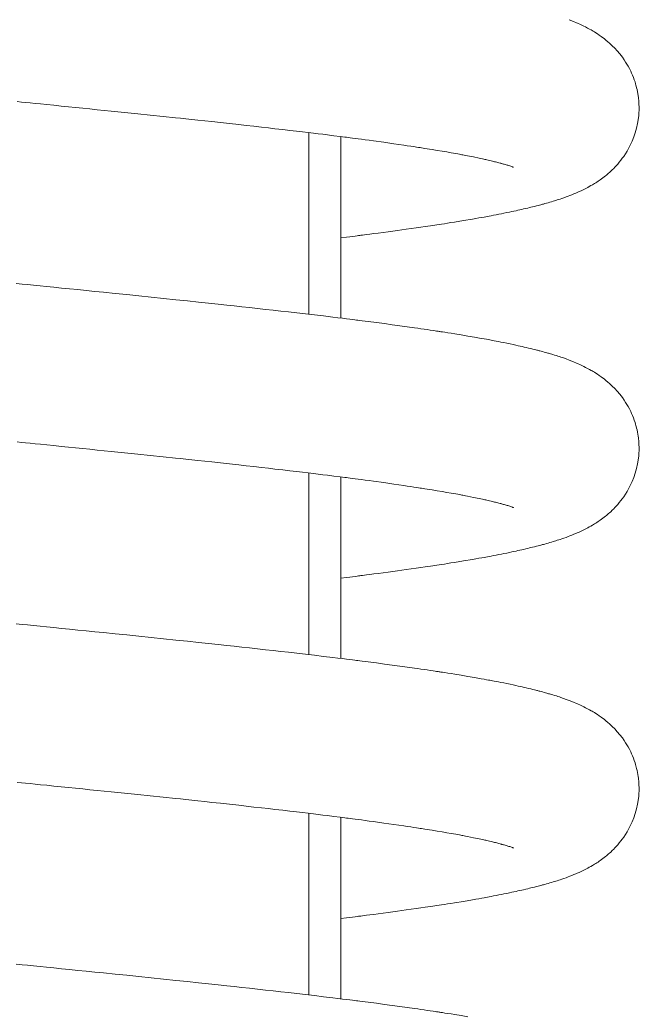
# Model space of a CAD drawing. Extents: x 104.2 to 172.2, y 134.1 to 160.6.
# Drawn here: x 150.237 to 151.456, y 139.186 to 141.148 of the extents above; entities that cross this region are included whole.
import ezdxf

# ---------------------------------------------------------------- set-up
doc = ezdxf.new("R2010")
doc.units = 0
doc.header["$LTSCALE"] = 0.5
doc.header["$MEASUREMENT"] = 0
doc.layers.add('AM_5', color=3, linetype='CONTINUOUS', lineweight=15)

msp = doc.modelspace()

# ---------------------------------------------------------------- linework, layer by layer
at = {"layer": 'AM_5', "color": 0, "ltscale": 0.75}
for p, q in [((150.80598, 140.5683), (150.80598, 140.92604)), ((150.80598, 139.89794), (150.80598, 140.25568)), ((150.80598, 139.22757), (150.80598, 139.58531))]:
    msp.add_line(p, q, dxfattribs=at)
at = {"layer": 'AM_5', "color": 0, "ltscale": 0.75, "flags": 128}
for points in [[(151.31803, 141.14848), (151.32317, 141.14648), (151.32783, 141.14459), (151.33133, 141.14312), (151.33562, 141.14125), (151.33949, 141.1395), (151.34321, 141.13776), (151.34695, 141.13595), (151.3506, 141.13411), (151.35452, 141.13206), (151.35813, 141.13009), (151.36142, 141.12823), (151.36321, 141.12719), (151.36537, 141.12591), (151.36787, 141.12439), (151.3707, 141.12261), (151.37376, 141.12062), (151.37747, 141.11812), (151.38092, 141.11568), (151.3841, 141.11334), (151.38684, 141.11125), (151.38915, 141.10943), (151.39122, 141.10775), (151.39356, 141.10579), (151.39814, 141.10178), (151.403, 141.09723), (151.40795, 141.09224), (151.41288, 141.08687), (151.41785, 141.08099), (151.42288, 141.07447), (151.42635, 141.06956), (151.42927, 141.06515), (151.43183, 141.06101), (151.43428, 141.05678), (151.43677, 141.0522), (151.43943, 141.04688), (151.44117, 141.04313), (151.44291, 141.03911), (151.44463, 141.03483), (151.4463, 141.03031), (151.44782, 141.0258), (151.44899, 141.02203), (151.44969, 141.01959), (151.45032, 141.01729), (151.45106, 141.01435), (151.4519, 141.01074), (151.45276, 141.00661), (151.45346, 141.0028), (151.4541, 140.99871), (151.45455, 140.99541), (151.45485, 140.99282), (151.45513, 140.98997), (151.45541, 140.98646), (151.45565, 140.98232), (151.4558, 140.97649), (151.45575, 140.97048), (151.4555, 140.96481), (151.45513, 140.96003), (151.45408, 140.95114), (151.45289, 140.94407), (151.45093, 140.93511), (151.44827, 140.92564), (151.44548, 140.91744), (151.44233, 140.90955), (151.4379, 140.90002), (151.4323, 140.8898), (151.42879, 140.88413), (151.42558, 140.87934), (151.42278, 140.87543), (151.41998, 140.87172), (151.41694, 140.86791), (151.41377, 140.86417), (151.41072, 140.86074), (151.40843, 140.85828), (151.4059, 140.85567), (151.40305, 140.85284), (151.39991, 140.84986), (151.39767, 140.84782), (151.3958, 140.84616), (151.39431, 140.84487), (151.39303, 140.84378), (151.3915, 140.8425), (151.38954, 140.8409), (151.38713, 140.839), (151.38433, 140.83685), (151.38164, 140.83486), (151.37917, 140.8331), (151.37694, 140.83155), (151.37497, 140.8302), (151.37266, 140.82867), (151.37045, 140.82725), (151.36835, 140.82593), (151.36634, 140.8247), (151.36407, 140.82334), (151.36111, 140.82161), (151.35776, 140.81973), (151.35467, 140.81805), (151.35203, 140.81665), (151.34969, 140.81545), (151.34725, 140.81422), (151.34467, 140.81296), (151.34191, 140.81164), (151.33785, 140.80977), (151.33398, 140.80805), (151.33117, 140.80684), (151.3275, 140.80529), (151.32338, 140.80362), (151.31964, 140.80216), (151.31604, 140.80079), (151.31202, 140.7993), (151.30793, 140.79784), (151.30397, 140.79646), (151.30036, 140.79525), (151.29756, 140.79432), (151.29481, 140.79343), (151.29211, 140.79257), (151.28942, 140.79173), (151.28667, 140.79089), (151.28355, 140.78994), (151.28014, 140.78894), (151.27662, 140.78792), (151.27338, 140.787), (151.27043, 140.78618), (151.26779, 140.78546), (151.26583, 140.78493), (151.26409, 140.78446), (151.26215, 140.78394), (151.25977, 140.78331), (151.25694, 140.78257), (151.25364, 140.78173), (151.24967, 140.78072), (151.24613, 140.77984), (151.24303, 140.77908), (151.24037, 140.77844), (151.23676, 140.77757), (151.23261, 140.77659), (151.22851, 140.77564), (151.22473, 140.77478), (151.221, 140.77394), (151.21727, 140.77311), (151.2136, 140.7723), (151.20961, 140.77143), (151.20537, 140.77053), (151.2006, 140.76952), (151.19529, 140.76842), (151.18955, 140.76725), (151.18476, 140.76628), (151.17976, 140.76529), (151.17454, 140.76427), (151.16931, 140.76327), (151.16464, 140.76238), (151.16059, 140.76162), (151.15719, 140.76099), (151.1544, 140.76047), (151.15058, 140.75977), (151.146, 140.75894), (151.14065, 140.75798), (151.13449, 140.7569), (151.12761, 140.7557), (151.11009, 140.75273), (151.09248, 140.74986), (151.08555, 140.74876), (151.07876, 140.74769), (151.07252, 140.74672), (151.06687, 140.74586), (151.0621, 140.74513), (151.05788, 140.7445), (151.054, 140.74391), (151.04977, 140.74328), (151.04511, 140.74259), (151.04, 140.74184), (151.03444, 140.74102), (151.02608, 140.73981), (151.01706, 140.73851), (151.00743, 140.73714), (150.99717, 140.7357), (150.98896, 140.73456), (150.98038, 140.73337), (150.97141, 140.73215), (150.96204, 140.73088), (150.95227, 140.72957), (150.94252, 140.72828), (150.93377, 140.72713), (150.92607, 140.72613), (150.91946, 140.72527), (150.91501, 140.7247), (150.91126, 140.72422), (150.90822, 140.72383), (150.90589, 140.72353), (150.90374, 140.72326), (150.90097, 140.72291), (150.89689, 140.72239), (150.89193, 140.72177), (150.88614, 140.72104), (150.8802, 140.7203), (150.86848, 140.71885)], [(151.20858, 140.85774), (151.20856, 140.85775), (151.20819, 140.85791), (151.20746, 140.8582), (151.20639, 140.85861), (151.20492, 140.85916), (151.20308, 140.85981), (151.20123, 140.86043), (151.19929, 140.86106), (151.19718, 140.86172), (151.19589, 140.86212), (151.19426, 140.86261), (151.19228, 140.8632), (151.19037, 140.86375), (151.1887, 140.86422), (151.18726, 140.86463), (151.18599, 140.86498), (151.18478, 140.86531), (151.1836, 140.86563), (151.18207, 140.86604), (151.18006, 140.86658), (151.178, 140.86712), (151.17562, 140.86773), (151.17332, 140.86831), (151.17119, 140.86884), (151.16923, 140.86933), (151.16741, 140.86977), (151.1645, 140.87047), (151.16154, 140.87117), (151.1586, 140.87186), (151.15612, 140.87243), (151.15405, 140.8729), (151.15227, 140.8733), (151.15014, 140.87377), (151.14757, 140.87434), (151.14452, 140.87501), (151.14099, 140.87577), (151.13004, 140.87805), (151.11787, 140.88049), (151.11426, 140.88119), (151.11121, 140.88178), (151.10873, 140.88225), (151.10681, 140.88261), (151.10478, 140.88299), (151.10238, 140.88344), (151.09905, 140.88406), (151.09517, 140.88477), (151.09075, 140.88557), (151.08609, 140.8864), (151.0774, 140.88793), (151.06826, 140.8895), (151.05864, 140.89111), (151.04861, 140.89275), (151.04328, 140.8936), (151.03852, 140.89436), (151.03433, 140.89502), (151.03073, 140.89558), (151.02775, 140.89604), (151.02508, 140.89646), (151.02183, 140.89696), (151.01748, 140.89762), (151.01231, 140.89841), (151.00629, 140.89932), (150.99949, 140.90033), (150.99248, 140.90137), (150.97316, 140.90418), (150.95328, 140.907), (150.93285, 140.90982), (150.92468, 140.91093), (150.91682, 140.91199), (150.90957, 140.91296), (150.90297, 140.91383), (150.89703, 140.91462), (150.89175, 140.91531), (150.88717, 140.91591), (150.88327, 140.91641), (150.87998, 140.91684), (150.87637, 140.9173), (150.87222, 140.91783), (150.86751, 140.91843), (150.85522, 140.91999), (150.84218, 140.92162), (150.83332, 140.92272), (150.82413, 140.92384), (150.81462, 140.925), (150.80455, 140.92621), (150.79343, 140.92754), (150.78147, 140.92895), (150.76846, 140.93047), (150.75436, 140.9321), (150.73912, 140.93385), (150.72609, 140.93534), (150.71229, 140.93691), (150.69771, 140.93855), (150.68257, 140.94025), (150.66781, 140.94189), (150.64928, 140.94395), (150.63169, 140.94588), (150.61508, 140.94769), (150.60089, 140.94923), (150.58757, 140.95066), (150.57512, 140.952), (150.56358, 140.95323), (150.55295, 140.95436), (150.54306, 140.9554), (150.51889, 140.95794), (150.49315, 140.96063), (150.46882, 140.96314), (150.44322, 140.96576), (150.41638, 140.96849), (150.38885, 140.97127), (150.37492, 140.97268), (150.36088, 140.9741), (150.34674, 140.97553), (150.3325, 140.97697), (150.31815, 140.97841), (150.30377, 140.97987), (150.29012, 140.98125), (150.27744, 140.98253), (150.2669, 140.98359), (150.25716, 140.98457), (150.24824, 140.98547), (150.24023, 140.98628), (150.23181, 140.98713)], [(150.22973, 140.62898), (150.24129, 140.62781), (150.25208, 140.62672), (150.26361, 140.62556), (150.27656, 140.62425), (150.28949, 140.62295), (150.30358, 140.62153), (150.31876, 140.62), (150.33452, 140.61841), (150.35072, 140.61678), (150.36734, 140.6151), (150.38437, 140.61339), (150.40181, 140.61163), (150.42429, 140.60937), (150.44743, 140.60703), (150.47122, 140.60461), (150.49566, 140.6021), (150.51994, 140.59959), (150.54427, 140.59705), (150.56713, 140.59465), (150.58854, 140.59238), (150.60849, 140.59025), (150.627, 140.58826), (150.64409, 140.58642), (150.65895, 140.5848), (150.67373, 140.58319), (150.68897, 140.58151), (150.70463, 140.57978), (150.72071, 140.578), (150.73537, 140.57636), (150.7504, 140.57467), (150.76603, 140.5729), (150.78228, 140.57105), (150.79915, 140.5691), (150.81661, 140.56706), (150.83464, 140.56492), (150.85312, 140.56269), (150.86316, 140.56146), (150.87205, 140.56037), (150.87981, 140.55941), (150.88646, 140.55858), (150.89201, 140.55788), (150.89648, 140.55732), (150.89926, 140.55697), (150.90232, 140.55658), (150.90619, 140.55609), (150.91088, 140.55549), (150.91636, 140.55479), (150.92264, 140.55398), (150.93867, 140.55189), (150.95448, 140.54979), (150.96989, 140.54772), (150.98489, 140.54567), (150.99952, 140.54363), (151.0139, 140.5416), (151.02015, 140.54071), (151.02635, 140.53981), (151.0325, 140.53892), (151.03861, 140.53803), (151.04466, 140.53713), (151.05033, 140.53629), (151.05413, 140.53572), (151.05738, 140.53524), (151.06008, 140.53483), (151.06223, 140.53451), (151.06384, 140.53426), (151.0654, 140.53402), (151.06895, 140.53348), (151.07354, 140.53278), (151.07915, 140.53191), (151.08574, 140.53087), (151.09328, 140.52967), (151.10588, 140.52762), (151.11876, 140.52547), (151.13187, 140.52322), (151.14518, 140.52086), (151.15101, 140.51981), (151.15574, 140.51894), (151.15928, 140.51829), (151.16181, 140.51781), (151.16442, 140.51732), (151.16732, 140.51677), (151.17048, 140.51617), (151.17451, 140.51539), (151.17894, 140.51453), (151.18394, 140.51354), (151.18949, 140.51242), (151.19559, 140.51118), (151.2021, 140.50982), (151.20786, 140.5086), (151.2131, 140.50747), (151.21779, 140.50644), (151.22191, 140.50552), (151.22578, 140.50464), (151.22959, 140.50377), (151.23371, 140.50281), (151.23819, 140.50175), (151.24263, 140.50067), (151.24646, 140.49973), (151.24969, 140.49893), (151.2525, 140.49822), (151.25428, 140.49777), (151.25595, 140.49734), (151.2575, 140.49694), (151.25897, 140.49655), (151.26077, 140.49608), (151.26305, 140.49548), (151.26578, 140.49474), (151.26888, 140.4939), (151.27168, 140.49313), (151.27404, 140.49247), (151.276, 140.49191), (151.27784, 140.49139), (151.27974, 140.49084), (151.28169, 140.49026), (151.28378, 140.48964), (151.28615, 140.48893), (151.28949, 140.48791), (151.29295, 140.48682), (151.29611, 140.48581), (151.299, 140.48487), (151.30169, 140.48397), (151.30692, 140.48217), (151.31244, 140.4802), (151.31803, 140.47812), (151.32317, 140.47612), (151.32783, 140.47423), (151.33133, 140.47275), (151.33562, 140.47089), (151.33949, 140.46914), (151.34321, 140.4674), (151.34695, 140.46558), (151.3506, 140.46374), (151.35452, 140.46169), (151.35813, 140.45973), (151.36142, 140.45787), (151.36321, 140.45683), (151.36537, 140.45555), (151.36787, 140.45402), (151.3707, 140.45225), (151.37376, 140.45026), (151.37747, 140.44775), (151.38092, 140.44532), (151.3841, 140.44298), (151.38684, 140.44089), (151.38915, 140.43906), (151.39122, 140.43739), (151.39356, 140.43543), (151.39814, 140.43142), (151.403, 140.42687), (151.40795, 140.42188), (151.41288, 140.41651), (151.41785, 140.41063), (151.42288, 140.40411), (151.42635, 140.3992), (151.42927, 140.39479), (151.43183, 140.39065), (151.43428, 140.38642), (151.43677, 140.38184), (151.43943, 140.37652), (151.44117, 140.37277), (151.44291, 140.36874), (151.44463, 140.36446), (151.4463, 140.35995), (151.44782, 140.35544), (151.44899, 140.35166), (151.44969, 140.34923), (151.45032, 140.34693), (151.45106, 140.34398), (151.4519, 140.34038), (151.45276, 140.33625), (151.45346, 140.33244), (151.4541, 140.32835), (151.45455, 140.32505), (151.45485, 140.32246), (151.45513, 140.31961), (151.45541, 140.3161), (151.45565, 140.31195), (151.4558, 140.30612), (151.45575, 140.30012), (151.4555, 140.29445), (151.45513, 140.28967), (151.45408, 140.28077), (151.45289, 140.27371), (151.45093, 140.26475), (151.44827, 140.25527), (151.44548, 140.24707), (151.44233, 140.23919), (151.4379, 140.22966), (151.4323, 140.21943), (151.42879, 140.21376), (151.42558, 140.20897), (151.42278, 140.20506), (151.41998, 140.20135), (151.41694, 140.19755), (151.41377, 140.1938), (151.41072, 140.19037), (151.40843, 140.18791), (151.4059, 140.1853), (151.40305, 140.18248), (151.39991, 140.1795), (151.39767, 140.17745), (151.3958, 140.17579), (151.39431, 140.1745), (151.39303, 140.17342), (151.3915, 140.17214), (151.38954, 140.17054), (151.38713, 140.16864), (151.38433, 140.16649), (151.38164, 140.1645), (151.37917, 140.16273), (151.37694, 140.16118), (151.37497, 140.15984), (151.37266, 140.15831), (151.37045, 140.15689), (151.36835, 140.15557), (151.36634, 140.15433), (151.36407, 140.15297), (151.36111, 140.15125), (151.35776, 140.14936), (151.35467, 140.14769), (151.35203, 140.14629), (151.34969, 140.14508), (151.34725, 140.14386), (151.34467, 140.1426), (151.34191, 140.14128), (151.33785, 140.1394), (151.33398, 140.13768), (151.33117, 140.13647), (151.3275, 140.13493), (151.32338, 140.13326), (151.31964, 140.13179), (151.31604, 140.13043), (151.31202, 140.12894), (151.30793, 140.12748), (151.30397, 140.1261), (151.30036, 140.12488), (151.29756, 140.12396), (151.29481, 140.12307), (151.29211, 140.12221), (151.28942, 140.12136), (151.28667, 140.12052), (151.28355, 140.11958), (151.28014, 140.11858), (151.27662, 140.11756), (151.27338, 140.11664), (151.27043, 140.11582), (151.26779, 140.11509), (151.26583, 140.11456), (151.26409, 140.11409), (151.26215, 140.11358), (151.25977, 140.11295), (151.25694, 140.11221), (151.25364, 140.11136), (151.24967, 140.11036), (151.24613, 140.10948), (151.24303, 140.10872), (151.24037, 140.10807), (151.23676, 140.10721), (151.23261, 140.10623), (151.22851, 140.10528), (151.22473, 140.10441), (151.221, 140.10357), (151.21727, 140.10274), (151.2136, 140.10193), (151.20961, 140.10107), (151.20537, 140.10016), (151.2006, 140.09916), (151.19529, 140.09805), (151.18955, 140.09688), (151.18476, 140.09592), (151.17976, 140.09493), (151.17454, 140.09391), (151.16931, 140.0929), (151.16464, 140.09201), (151.16059, 140.09125), (151.15719, 140.09062), (151.1544, 140.09011), (151.15058, 140.08941), (151.146, 140.08858), (151.14065, 140.08762), (151.13449, 140.08653), (151.12761, 140.08534), (151.11009, 140.08237), (151.09248, 140.0795), (151.08555, 140.0784), (151.07876, 140.07733), (151.07252, 140.07636), (151.06687, 140.07549), (151.0621, 140.07477), (151.05788, 140.07413), (151.054, 140.07355), (151.04977, 140.07292), (151.04511, 140.07223), (151.04, 140.07147), (151.03444, 140.07066), (151.02608, 140.06944), (151.01706, 140.06815), (151.00743, 140.06678), (150.99717, 140.06533), (150.98896, 140.06419), (150.98038, 140.06301), (150.97141, 140.06178), (150.96204, 140.06052), (150.95227, 140.05921), (150.94252, 140.05792), (150.93377, 140.05677), (150.92607, 140.05576), (150.91946, 140.05491), (150.91501, 140.05433), (150.91126, 140.05385), (150.90822, 140.05346), (150.90589, 140.05317), (150.90374, 140.05289), (150.90097, 140.05254), (150.89689, 140.05203), (150.89193, 140.0514), (150.88614, 140.05068), (150.8802, 140.04993), (150.86848, 140.04849)], [(151.20858, 140.18738), (151.20856, 140.18739), (151.20819, 140.18755), (151.20746, 140.18784), (151.20639, 140.18825), (151.20492, 140.1888), (151.20308, 140.18944), (151.20123, 140.19007), (151.19929, 140.1907), (151.19718, 140.19136), (151.19589, 140.19176), (151.19426, 140.19225), (151.19228, 140.19283), (151.19037, 140.19338), (151.1887, 140.19386), (151.18726, 140.19427), (151.18599, 140.19462), (151.18478, 140.19495), (151.1836, 140.19527), (151.18207, 140.19568), (151.18006, 140.19621), (151.178, 140.19675), (151.17562, 140.19736), (151.17332, 140.19795), (151.17119, 140.19848), (151.16923, 140.19896), (151.16741, 140.19941), (151.1645, 140.20011), (151.16154, 140.20081), (151.1586, 140.20149), (151.15612, 140.20206), (151.15405, 140.20254), (151.15227, 140.20294), (151.15014, 140.20341), (151.14757, 140.20398), (151.14452, 140.20464), (151.14099, 140.2054), (151.13004, 140.20769), (151.11787, 140.21012), (151.11426, 140.21082), (151.11121, 140.21141), (151.10873, 140.21188), (151.10681, 140.21225), (151.10478, 140.21263), (151.10238, 140.21308), (151.09905, 140.2137), (151.09517, 140.21441), (151.09075, 140.21521), (151.08609, 140.21604), (151.0774, 140.21756), (151.06826, 140.21913), (151.05864, 140.22074), (151.04861, 140.22238), (151.04328, 140.22324), (151.03852, 140.22399), (151.03433, 140.22465), (151.03073, 140.22521), (151.02775, 140.22568), (151.02508, 140.22609), (151.02183, 140.22659), (151.01748, 140.22726), (151.01231, 140.22804), (151.00629, 140.22895), (150.99949, 140.22997), (150.99248, 140.23101), (150.97316, 140.23381), (150.95328, 140.23663), (150.93285, 140.23946), (150.92468, 140.24057), (150.91682, 140.24163), (150.90957, 140.2426), (150.90297, 140.24347), (150.89703, 140.24425), (150.89175, 140.24494), (150.88717, 140.24554), (150.88327, 140.24605), (150.87998, 140.24647), (150.87637, 140.24694), (150.87222, 140.24747), (150.86751, 140.24807), (150.85522, 140.24963), (150.84218, 140.25126), (150.83332, 140.25235), (150.82413, 140.25348), (150.81462, 140.25464), (150.80455, 140.25585), (150.79343, 140.25718), (150.78147, 140.25859), (150.76846, 140.26011), (150.75436, 140.26174), (150.73912, 140.26349), (150.72609, 140.26498), (150.71229, 140.26654), (150.69771, 140.26819), (150.68257, 140.26989), (150.66781, 140.27153), (150.64928, 140.27358), (150.63169, 140.27551), (150.61508, 140.27733), (150.60089, 140.27886), (150.58757, 140.2803), (150.57512, 140.28163), (150.56358, 140.28286), (150.55295, 140.28399), (150.54306, 140.28504), (150.51889, 140.28758), (150.49315, 140.29026), (150.46882, 140.29278), (150.44322, 140.2954), (150.41638, 140.29812), (150.38885, 140.30091), (150.37492, 140.30231), (150.36088, 140.30373), (150.34674, 140.30516), (150.3325, 140.3066), (150.31815, 140.30805), (150.30377, 140.3095), (150.29012, 140.31088), (150.27744, 140.31216), (150.2669, 140.31323), (150.25716, 140.31421), (150.24824, 140.31511), (150.24023, 140.31592), (150.23181, 140.31677)], [(150.22973, 139.95861), (150.24129, 139.95745), (150.25208, 139.95636), (150.26361, 139.9552), (150.27656, 139.95389), (150.28949, 139.95259), (150.30358, 139.95117), (150.31876, 139.94964), (150.33452, 139.94805), (150.35072, 139.94642), (150.36734, 139.94474), (150.38437, 139.94303), (150.40181, 139.94127), (150.42429, 139.93901), (150.44743, 139.93667), (150.47122, 139.93424), (150.49566, 139.93174), (150.51994, 139.92922), (150.54427, 139.92669), (150.56713, 139.92428), (150.58854, 139.92201), (150.60849, 139.91989), (150.627, 139.9179), (150.64409, 139.91605), (150.65895, 139.91444), (150.67373, 139.91282), (150.68897, 139.91115), (150.70463, 139.90942), (150.72071, 139.90763), (150.73537, 139.90599), (150.7504, 139.9043), (150.76603, 139.90254), (150.78228, 139.90068), (150.79915, 139.89874), (150.81661, 139.89669), (150.83464, 139.89455), (150.85312, 139.89233), (150.86316, 139.8911), (150.87205, 139.89001), (150.87981, 139.88905), (150.88646, 139.88822), (150.89201, 139.88752), (150.89648, 139.88696), (150.89926, 139.8866), (150.90232, 139.88622), (150.90619, 139.88572), (150.91088, 139.88513), (150.91636, 139.88442), (150.92264, 139.88361), (150.93867, 139.88152), (150.95448, 139.87943), (150.96989, 139.87735), (150.98489, 139.8753), (150.99952, 139.87327), (151.0139, 139.87124), (151.02015, 139.87034), (151.02635, 139.86945), (151.0325, 139.86856), (151.03861, 139.86766), (151.04466, 139.86677), (151.05033, 139.86593), (151.05413, 139.86536), (151.05738, 139.86487), (151.06008, 139.86447), (151.06223, 139.86414), (151.06384, 139.8639), (151.0654, 139.86366), (151.06895, 139.86312), (151.07354, 139.86241), (151.07915, 139.86154), (151.08574, 139.86051), (151.09328, 139.85931), (151.10588, 139.85726), (151.11876, 139.85511), (151.13187, 139.85286), (151.14518, 139.8505), (151.15101, 139.84945), (151.15574, 139.84858), (151.15928, 139.84792), (151.16181, 139.84745), (151.16442, 139.84696), (151.16732, 139.84641), (151.17048, 139.8458), (151.17451, 139.84503), (151.17894, 139.84416), (151.18394, 139.84317), (151.18949, 139.84206), (151.19559, 139.84081), (151.2021, 139.83946), (151.20786, 139.83824), (151.2131, 139.8371), (151.21779, 139.83607), (151.22191, 139.83515), (151.22578, 139.83428), (151.22959, 139.8334), (151.23371, 139.83244), (151.23819, 139.83138), (151.24263, 139.83031), (151.24646, 139.82937), (151.24969, 139.82857), (151.2525, 139.82786), (151.25428, 139.8274), (151.25595, 139.82697), (151.2575, 139.82657), (151.25897, 139.82619), (151.26077, 139.82572), (151.26305, 139.82512), (151.26578, 139.82438), (151.26888, 139.82354), (151.27168, 139.82277), (151.27404, 139.8221), (151.276, 139.82155), (151.27784, 139.82102), (151.27974, 139.82047), (151.28169, 139.8199), (151.28378, 139.81928), (151.28615, 139.81857), (151.28949, 139.81754), (151.29295, 139.81646), (151.29611, 139.81545), (151.299, 139.8145), (151.30169, 139.8136), (151.30692, 139.81181), (151.31244, 139.80984), (151.31803, 139.80776), (151.32317, 139.80575), (151.32783, 139.80386), (151.33133, 139.80239), (151.33562, 139.80053), (151.33949, 139.79878), (151.34321, 139.79704), (151.34695, 139.79522), (151.3506, 139.79338), (151.35452, 139.79133), (151.35813, 139.78937), (151.36142, 139.7875), (151.36321, 139.78646), (151.36537, 139.78519), (151.36787, 139.78366), (151.3707, 139.78188), (151.37376, 139.7799), (151.37747, 139.77739), (151.38092, 139.77495), (151.3841, 139.77262), (151.38684, 139.77052), (151.38915, 139.7687), (151.39122, 139.76702), (151.39356, 139.76507), (151.39814, 139.76105), (151.403, 139.7565), (151.40795, 139.75151), (151.41288, 139.74614), (151.41785, 139.74026), (151.42288, 139.73374), (151.42635, 139.72883), (151.42927, 139.72442), (151.43183, 139.72029), (151.43428, 139.71606), (151.43677, 139.71147), (151.43943, 139.70616), (151.44117, 139.70241), (151.44291, 139.69838), (151.44463, 139.6941), (151.4463, 139.68958), (151.44782, 139.68508), (151.44899, 139.6813), (151.44969, 139.67886), (151.45032, 139.67657), (151.45106, 139.67362), (151.4519, 139.67002), (151.45276, 139.66588), (151.45346, 139.66208), (151.4541, 139.65798), (151.45455, 139.65468), (151.45485, 139.65209), (151.45513, 139.64925), (151.45541, 139.64574), (151.45565, 139.64159), (151.4558, 139.63576), (151.45575, 139.62976), (151.4555, 139.62409), (151.45513, 139.6193), (151.45408, 139.61041), (151.45289, 139.60334), (151.45093, 139.59439), (151.44827, 139.58491), (151.44548, 139.57671), (151.44233, 139.56882), (151.4379, 139.55929), (151.4323, 139.54907), (151.42879, 139.5434), (151.42558, 139.53861), (151.42278, 139.5347), (151.41998, 139.53099), (151.41694, 139.52718), (151.41377, 139.52344), (151.41072, 139.52001), (151.40843, 139.51755), (151.4059, 139.51494), (151.40305, 139.51212), (151.39991, 139.50913), (151.39767, 139.50709), (151.3958, 139.50543), (151.39431, 139.50414), (151.39303, 139.50305), (151.3915, 139.50177), (151.38954, 139.50018), (151.38713, 139.49827), (151.38433, 139.49613), (151.38164, 139.49414), (151.37917, 139.49237), (151.37694, 139.49082), (151.37497, 139.48948), (151.37266, 139.48795), (151.37045, 139.48652), (151.36835, 139.48521), (151.36634, 139.48397), (151.36407, 139.48261), (151.36111, 139.48089), (151.35776, 139.479), (151.35467, 139.47732), (151.35203, 139.47592), (151.34969, 139.47472), (151.34725, 139.47349), (151.34467, 139.47223), (151.34191, 139.47092), (151.33785, 139.46904), (151.33398, 139.46732), (151.33117, 139.46611), (151.3275, 139.46457), (151.32338, 139.4629), (151.31964, 139.46143), (151.31604, 139.46006), (151.31202, 139.45858), (151.30793, 139.45711), (151.30397, 139.45574), (151.30036, 139.45452), (151.29756, 139.45359), (151.29481, 139.4527), (151.29211, 139.45184), (151.28942, 139.451), (151.28667, 139.45016), (151.28355, 139.44922), (151.28014, 139.44821), (151.27662, 139.44719), (151.27338, 139.44628), (151.27043, 139.44546), (151.26779, 139.44473), (151.26583, 139.4442), (151.26409, 139.44373), (151.26215, 139.44321), (151.25977, 139.44258), (151.25694, 139.44185), (151.25364, 139.441), (151.24967, 139.44), (151.24613, 139.43912), (151.24303, 139.43835), (151.24037, 139.43771), (151.23676, 139.43685), (151.23261, 139.43587), (151.22851, 139.43491), (151.22473, 139.43405), (151.221, 139.43321), (151.21727, 139.43238), (151.2136, 139.43157), (151.20961, 139.43071), (151.20537, 139.4298), (151.2006, 139.42879), (151.19529, 139.42769), (151.18955, 139.42652), (151.18476, 139.42556), (151.17976, 139.42456), (151.17454, 139.42355), (151.16931, 139.42254), (151.16464, 139.42165), (151.16059, 139.42089), (151.15719, 139.42026), (151.1544, 139.41974), (151.15058, 139.41904), (151.146, 139.41821), (151.14065, 139.41726), (151.13449, 139.41617), (151.12761, 139.41497), (151.11009, 139.41201), (151.09248, 139.40913), (151.08555, 139.40803), (151.07876, 139.40697), (151.07252, 139.406), (151.06687, 139.40513), (151.0621, 139.40441), (151.05788, 139.40377), (151.054, 139.40319), (151.04977, 139.40255), (151.04511, 139.40186), (151.04, 139.40111), (151.03444, 139.40029), (151.02608, 139.39908), (151.01706, 139.39778), (151.00743, 139.39641), (150.99717, 139.39497), (150.98896, 139.39383), (150.98038, 139.39264), (150.97141, 139.39142), (150.96204, 139.39015), (150.95227, 139.38884), (150.94252, 139.38755), (150.93377, 139.3864), (150.92607, 139.3854), (150.91946, 139.38454), (150.91501, 139.38397), (150.91126, 139.38349), (150.90822, 139.3831), (150.90589, 139.3828), (150.90374, 139.38253), (150.90097, 139.38218), (150.89689, 139.38166), (150.89193, 139.38104), (150.88614, 139.38031), (150.8802, 139.37957), (150.86848, 139.37813)], [(151.20858, 139.51701), (151.20856, 139.51702), (151.20819, 139.51718), (151.20746, 139.51748), (151.20639, 139.51789), (151.20492, 139.51843), (151.20308, 139.51908), (151.20123, 139.5197), (151.19929, 139.52033), (151.19718, 139.521), (151.19589, 139.52139), (151.19426, 139.52189), (151.19228, 139.52247), (151.19037, 139.52302), (151.1887, 139.5235), (151.18726, 139.5239), (151.18599, 139.52425), (151.18478, 139.52459), (151.1836, 139.52491), (151.18207, 139.52532), (151.18006, 139.52585), (151.178, 139.52639), (151.17562, 139.527), (151.17332, 139.52758), (151.17119, 139.52812), (151.16923, 139.5286), (151.16741, 139.52905), (151.1645, 139.52975), (151.16154, 139.53045), (151.1586, 139.53113), (151.15612, 139.5317), (151.15405, 139.53217), (151.15227, 139.53257), (151.15014, 139.53305), (151.14757, 139.53362), (151.14452, 139.53428), (151.14099, 139.53504), (151.13004, 139.53733), (151.11787, 139.53976), (151.11426, 139.54046), (151.11121, 139.54105), (151.10873, 139.54152), (151.10681, 139.54188), (151.10478, 139.54227), (151.10238, 139.54272), (151.09905, 139.54333), (151.09517, 139.54404), (151.09075, 139.54484), (151.08609, 139.54568), (151.0774, 139.5472), (151.06826, 139.54877), (151.05864, 139.55038), (151.04861, 139.55202), (151.04328, 139.55287), (151.03852, 139.55363), (151.03433, 139.55429), (151.03073, 139.55485), (151.02775, 139.55532), (151.02508, 139.55573), (151.02183, 139.55623), (151.01748, 139.55689), (151.01231, 139.55768), (151.00629, 139.55859), (150.99949, 139.55961), (150.99248, 139.56064), (150.97316, 139.56345), (150.95328, 139.56627), (150.93285, 139.56909), (150.92468, 139.5702), (150.91682, 139.57126), (150.90957, 139.57223), (150.90297, 139.57311), (150.89703, 139.57389), (150.89175, 139.57458), (150.88717, 139.57518), (150.88327, 139.57568), (150.87998, 139.57611), (150.87637, 139.57657), (150.87222, 139.57711), (150.86751, 139.57771), (150.85522, 139.57926), (150.84218, 139.58089), (150.83332, 139.58199), (150.82413, 139.58312), (150.81462, 139.58427), (150.80455, 139.58549), (150.79343, 139.58681), (150.78147, 139.58823), (150.76846, 139.58975), (150.75436, 139.59138), (150.73912, 139.59313), (150.72609, 139.59461), (150.71229, 139.59618), (150.69771, 139.59782), (150.68257, 139.59952), (150.66781, 139.60117), (150.64928, 139.60322), (150.63169, 139.60515), (150.61508, 139.60696), (150.60089, 139.6085), (150.58757, 139.60994), (150.57512, 139.61127), (150.56358, 139.6125), (150.55295, 139.61363), (150.54306, 139.61467), (150.51889, 139.61721), (150.49315, 139.6199), (150.46882, 139.62241), (150.44322, 139.62503), (150.41638, 139.62776), (150.38885, 139.63054), (150.37492, 139.63195), (150.36088, 139.63337), (150.34674, 139.6348), (150.3325, 139.63624), (150.31815, 139.63769), (150.30377, 139.63914), (150.29012, 139.64052), (150.27744, 139.6418), (150.2669, 139.64286), (150.25716, 139.64385), (150.24824, 139.64475), (150.24023, 139.64555), (150.23181, 139.6464)], [(150.22973, 139.28825), (150.24129, 139.28708), (150.25208, 139.286), (150.26361, 139.28483), (150.27656, 139.28353), (150.28949, 139.28222), (150.30358, 139.2808), (150.31876, 139.27927), (150.33452, 139.27768), (150.35072, 139.27605), (150.36734, 139.27438), (150.38437, 139.27266), (150.40181, 139.27091), (150.42429, 139.26864), (150.44743, 139.2663), (150.47122, 139.26388), (150.49566, 139.26137), (150.51994, 139.25886), (150.54427, 139.25632), (150.56713, 139.25392), (150.58854, 139.25165), (150.60849, 139.24952), (150.627, 139.24754), (150.64409, 139.24569), (150.65895, 139.24407), (150.67373, 139.24246), (150.68897, 139.24079), (150.70463, 139.23906), (150.72071, 139.23727), (150.73537, 139.23563), (150.7504, 139.23394), (150.76603, 139.23217), (150.78228, 139.23032), (150.79915, 139.22837), (150.81661, 139.22633), (150.83464, 139.22419), (150.85312, 139.22196), (150.86316, 139.22074), (150.87205, 139.21964), (150.87981, 139.21868), (150.88646, 139.21785), (150.89201, 139.21716), (150.89648, 139.21659), (150.89926, 139.21624), (150.90232, 139.21585), (150.90619, 139.21536), (150.91088, 139.21476), (150.91636, 139.21406), (150.92264, 139.21325), (150.93867, 139.21116), (150.95448, 139.20906), (150.96989, 139.20699), (150.98489, 139.20494), (150.99952, 139.20291), (151.0139, 139.20087), (151.02015, 139.19998), (151.02635, 139.19909), (151.0325, 139.19819), (151.03861, 139.1973), (151.04466, 139.19641), (151.05033, 139.19557), (151.05413, 139.195), (151.05738, 139.19451), (151.06008, 139.1941), (151.06223, 139.19378), (151.06384, 139.19353), (151.0654, 139.1933), (151.06895, 139.19275), (151.07354, 139.19205), (151.07915, 139.19118), (151.08574, 139.19014), (151.09328, 139.18894), (151.10588, 139.18689), (151.11876, 139.18474)]]:
    msp.add_lwpolyline(points, dxfattribs=at)
at = {"layer": 'AM_5', "color": 0, "ltscale": 0.75}
for points in [[(150.86848, 140.91831), (150.86848, 140.56081)], [(150.86848, 140.24795), (150.86848, 139.89045)], [(150.86848, 139.57758), (150.86848, 139.22008)]]:
    msp.add_lwpolyline(points, dxfattribs=at)

doc.saveas('drawing.dxf')
